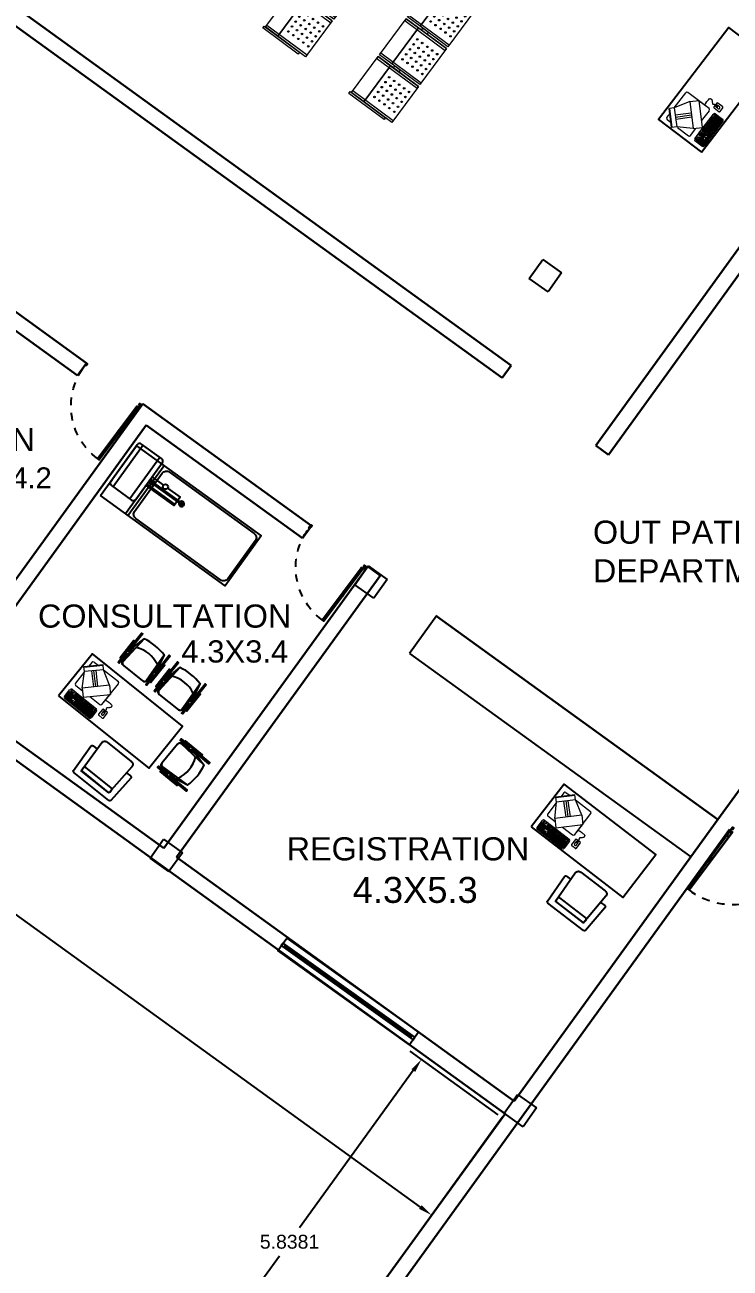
# Model space of a CAD drawing. Header units: metres. Extents: x 141303 to 146299, y 125960 to 127091.
# Drawn here: x 144852.85 to 144862, y 126074.58 to 126090.7 of the extents above; entities that cross this region are included whole.
import ezdxf

# ---------------------------------------------------------------- set-up
doc = ezdxf.new("R2010")
doc.units = ezdxf.units.M
doc.header["$MEASUREMENT"] = 0
doc.linetypes.add('C08_MUROS SERVICIOS$0$HIDDE100', pattern=[0.16, 0.1, -0.06])
for name, color, linetype in [('DIMENSION', 50, 'Continuous'), ('door', 12, 'Continuous'), ('FURNITURE', 6, 'Continuous'), ('WINDOW', 244, 'Continuous')]:
    doc.layers.add(name, color=color, linetype=linetype)
for name, color, linetype, lineweight in [('LETTERING', 50, 'Continuous', 30), ('new column', 4, 'Continuous', 25), ('NVMI_WALL', 7, 'Continuous', 30)]:
    doc.layers.add(name, color=color, linetype=linetype, lineweight=lineweight)
doc.layers.get('0').off()
doc.styles.get("Standard").update_dxf_attribs({"font": 'arial.ttf'})
doc.dimstyles.get("Standard").update_dxf_attribs({"dimtxt": 0.18, "dimasz": 0.18, "dimexe": 0.18, "dimexo": 0.0625, "dimgap": 0.09, "dimtad": 0, "dimtih": 1, "dimtoh": 1, "dimdec": 4, "dimzin": 0, "dimdsep": 46, "dimtxsty": 'Standard', "dimcen": 0.09, "dimadec": 0, "dimazin": 0, "dimtfac": 1, "dimtdec": 4, "dimtofl": 0, "dimtmove": 0, "dimatfit": 3, "dimfxl": 1, "dimtolj": 1, "dimtzin": 0, "dimarcsym": 0})

# ---------------------------------------------------------------- blocks, each defined once
blk = doc.blocks.new('C08_MUROS SERVICIOS$0$DOOR 1.20')
at = {"linetype": 'C08_MUROS SERVICIOS$0$HIDDE100'}
blk.add_lwpolyline([(187.586, 86.339, -0.424767), (188.786, 87.579)], format="xyb", dxfattribs=at)
at = {"linetype": 'ByBlock'}
blk.add_lwpolyline([(188.826, 86.379), (188.826, 87.579), (188.786, 87.579), (188.786, 86.379), (188.826, 86.379)], dxfattribs=at)
for points in [[(188.826, 87.559), (188.786, 87.559), (188.786, 87.579), (188.826, 87.579)], [(188.821, 87.41), (188.791, 87.41), (188.791, 87.419), (188.821, 87.419)], [(188.796, 87.419), (188.816, 87.419), (188.816, 87.41), (188.796, 87.41)], [(188.791, 86.999), (188.821, 86.999), (188.821, 86.919), (188.791, 86.919)], [(188.821, 86.469), (188.791, 86.469), (188.791, 86.479), (188.821, 86.479)], [(188.796, 86.479), (188.816, 86.479), (188.816, 86.469), (188.796, 86.469)], [(188.826, 86.379), (188.786, 86.379), (188.786, 86.399), (188.826, 86.399)]]:
    blk.add_lwpolyline(points, close=True)
blk.add_lwpolyline([(188.821, 86.399), (188.821, 87.559), (188.791, 87.559), (188.791, 86.399)], close=True, dxfattribs=at)
for points in [[(187.576, 86.379), (187.576, 86.309), (187.606, 86.309), (187.606, 86.339), (187.586, 86.339), (187.586, 86.379), (187.576, 86.379)], [(188.836, 86.379), (188.836, 86.309), (188.806, 86.309), (188.806, 86.339), (188.826, 86.339), (188.826, 86.379), (188.836, 86.379)]]:
    blk.add_lwpolyline(points)
blk = doc.blocks.new('Escrit-Médico')
blk.add_lwpolyline([(203.56, 159.232), (202.06, 159.232), (202.06, 159.932), (203.56, 159.932)], close=True)
for points in [[(202.263, 158.659), (202.723, 158.659), (202.743, 159.109, 0.414214), (202.693, 159.159), (202.293, 159.159, 0.414214), (202.243, 159.109)], [(202.28, 158.728), (202.703, 158.728, -0.414214), (202.723, 158.708), (202.723, 158.679, -0.414214), (202.703, 158.659), (202.28, 158.659, -0.414214), (202.26, 158.679), (202.26, 158.708, -0.414214)]]:
    blk.add_lwpolyline(points, format="xyb", close=True)
blk.add_lwpolyline([(202.243, 159.005), (202.182, 159.005, 0.429831), (202.162, 158.984), (202.182, 158.598, 0.398767), (202.202, 158.579), (202.784, 158.579, 0.398767), (202.804, 158.598), (202.825, 158.984, 0.429831), (202.805, 159.005), (202.743, 159.005)], format="xyb")
blk = doc.blocks.new('iiijmjk')
at = {"layer": 'FURNITURE', "linetype": 'ByBlock'}
blk.add_line((110.967, -216.678), (111.144, -216.504), dxfattribs=at)
at = {"layer": 'FURNITURE', "lineweight": 5}
for p, q in [((111.189, -216.549), (111.012, -216.723)), ((111.013, -216.569), (111.013, -216.633)), ((111.032, -216.549), (111.098, -216.549)), ((111.23, -216.802), (111.081, -216.656)), ((111.249, -216.783), (111.1, -216.636)), ((111.269, -216.764), (111.12, -216.617)), ((111.376, -216.658), (111.123, -216.907)), ((111.189, -216.549), (111.144, -216.504)), ((111.376, -216.658), (111.189, -216.549)), ((111.19, -216.549), (111.435, -216.549)), ((111.376, -216.658), (111.461, -216.745)), ((111.455, -216.913), (111.455, -216.569)), ((111.012, -216.723), (110.967, -216.678)), ((111.123, -216.907), (111.012, -216.723)), ((111.013, -216.735), (111.013, -216.913)), ((111.207, -216.994), (111.461, -216.745)), ((111.455, -216.913), (111.455, -216.751)), ((111.032, -216.933), (111.148, -216.933)), ((111.032, -216.933), (111.148, -216.933)), ((111.123, -216.907), (111.207, -216.994)), ((111.269, -216.933), (111.435, -216.933)), ((111.501, -216.959), (111.501, -217.04)), ((111.57, -216.95), (111.511, -216.95)), ((111.526, -216.971), (111.526, -216.981)), ((111.554, -216.981), (111.526, -216.981)), ((111.549, -216.966), (111.531, -216.966)), ((111.538, -216.944), (111.538, -216.951)), ((111.538, -216.951), (111.54, -216.951)), ((111.54, -216.951), (111.54, -216.967)), ((111.54, -216.981), (111.54, -216.966)), ((111.554, -217.006), (111.554, -216.971)), ((111.58, -217.04), (111.58, -216.959)), ((111.011, -217.136), (111.011, -217.022)), ((111.03, -217.026), (111.03, -217.026)), ((111.03, -217.028), (111.03, -217.028)), ((111.031, -217.002), (111.165, -217.002)), ((111.037, -217.018), (111.037, -217.019)), ((111.037, -217.036), (111.037, -217.035)), ((111.039, -217.018), (111.039, -217.019)), ((111.039, -217.036), (111.039, -217.035)), ((111.047, -217.026), (111.047, -217.026)), ((111.047, -217.028), (111.047, -217.028)), ((111.165, -217.002), (111.433, -217.002)), ((111.165, -217.05), (111.165, -217.141)), ((111.165, -217.05), (111.441, -217.05)), ((111.441, -217.141), (111.165, -217.141)), ((111.169, -217.036), (111.169, -217.017)), ((111.169, -217.017), (111.243, -217.017)), ((111.169, -217.017), (111.169, -217.036)), ((111.243, -217.036), (111.169, -217.036)), ((111.172, -217.019), (111.186, -217.019)), ((111.172, -217.033), (111.172, -217.019)), ((111.186, -217.033), (111.172, -217.033)), ((111.186, -217.019), (111.186, -217.033)), ((111.189, -217.033), (111.189, -217.019)), ((111.189, -217.019), (111.204, -217.019)), ((111.204, -217.033), (111.189, -217.033)), ((111.204, -217.019), (111.204, -217.033)), ((111.208, -217.033), (111.208, -217.019)), ((111.208, -217.019), (111.222, -217.019)), ((111.222, -217.033), (111.208, -217.033)), ((111.222, -217.019), (111.222, -217.033)), ((111.226, -217.019), (111.241, -217.019)), ((111.226, -217.033), (111.226, -217.019)), ((111.241, -217.033), (111.226, -217.033)), ((111.241, -217.019), (111.241, -217.033)), ((111.243, -217.017), (111.243, -217.036)), ((111.441, -217.017), (111.441, -217.036)), ((111.441, -217.05), (111.441, -217.141)), ((111.453, -217.022), (111.453, -217.136)), ((111.511, -217.049), (111.57, -217.049)), ((111.536, -217.021), (111.539, -217.021)), ((111.433, -217.156), (111.031, -217.156))]:
    blk.add_line(p, q, dxfattribs=at)
for points in [[(111.455, -216.832), (111.456, -216.832), (111.456, -216.834), (111.459, -216.834), (111.459, -216.838), (111.462, -216.838), (111.462, -216.84), (111.463, -216.84), (111.463, -216.841), (111.463, -216.84), (111.48, -216.84), (111.48, -216.838), (111.482, -216.838), (111.482, -216.837), (111.483, -216.837), (111.483, -216.836), (111.485, -216.836), (111.485, -216.835), (111.511, -216.835), (111.511, -216.836), (111.529, -216.836), (111.529, -216.837), (111.539, -216.837), (111.539, -216.838), (111.555, -216.838), (111.555, -216.841), (111.555, -216.84), (111.562, -216.84), (111.562, -216.841), (111.564, -216.841), (111.564, -216.842), (111.566, -216.842), (111.566, -216.847), (111.567, -216.847), (111.567, -216.849), (111.568, -216.849), (111.568, -216.851), (111.569, -216.851), (111.569, -216.855), (111.57, -216.855), (111.57, -216.862), (111.571, -216.862), (111.571, -216.864), (111.57, -216.864), (111.57, -216.868), (111.569, -216.868), (111.569, -216.871), (111.568, -216.871), (111.568, -216.873), (111.567, -216.873), (111.567, -216.875), (111.563, -216.875), (111.563, -216.879), (111.562, -216.879), (111.562, -216.881), (111.561, -216.881), (111.561, -216.883), (111.559, -216.883), (111.559, -216.884), (111.557, -216.884), (111.557, -216.885), (111.555, -216.885), (111.555, -216.888), (111.554, -216.888), (111.554, -216.889), (111.55, -216.889), (111.55, -216.892), (111.548, -216.892), (111.548, -216.893), (111.546, -216.893), (111.546, -216.897), (111.544, -216.897), (111.544, -216.898), (111.542, -216.898), (111.542, -216.899), (111.541, -216.899), (111.541, -216.903), (111.538, -216.903), (111.538, -216.904), (111.537, -216.904), (111.537, -216.905), (111.536, -216.905), (111.536, -216.906), (111.535, -216.906), (111.535, -216.907), (111.534, -216.907), (111.534, -216.909), (111.533, -216.909), (111.533, -216.911), (111.532, -216.911), (111.532, -216.913), (111.531, -216.913), (111.531, -216.914), (111.53, -216.914), (111.53, -216.919), (111.531, -216.919), (111.531, -216.92), (111.532, -216.92), (111.532, -216.921), (111.534, -216.921), (111.534, -216.923), (111.535, -216.923), (111.535, -216.924), (111.536, -216.924), (111.536, -216.925), (111.537, -216.925), (111.537, -216.926), (111.538, -216.926), (111.538, -216.93), (111.539, -216.93), (111.539, -216.932), (111.541, -216.932), (111.541, -216.941), (111.539, -216.941), (111.539, -216.945), (111.538, -216.945), (111.538, -216.947), (111.537, -216.947)], [(111.022, -217.053), (111.037, -217.053), (111.037, -217.067), (111.022, -217.067), (111.022, -217.053), (111.022, -217.067)], [(111.022, -217.07), (111.037, -217.07), (111.037, -217.102), (111.022, -217.102), (111.022, -217.07), (111.022, -217.102)], [(111.022, -217.105), (111.037, -217.105), (111.037, -217.137), (111.022, -217.137), (111.022, -217.105), (111.022, -217.137)], [(111.041, -217.053), (111.055, -217.053), (111.055, -217.067), (111.041, -217.067), (111.041, -217.053), (111.041, -217.067)], [(111.041, -217.07), (111.055, -217.07), (111.055, -217.085), (111.041, -217.085), (111.041, -217.07), (111.041, -217.085)], [(111.041, -217.087), (111.055, -217.087), (111.055, -217.102), (111.041, -217.102), (111.041, -217.087), (111.041, -217.102)], [(111.041, -217.105), (111.055, -217.105), (111.055, -217.119), (111.041, -217.119), (111.041, -217.105), (111.041, -217.119)], [(111.041, -217.123), (111.055, -217.123), (111.055, -217.137), (111.041, -217.137), (111.041, -217.123), (111.041, -217.137)], [(111.059, -217.053), (111.074, -217.053), (111.074, -217.067), (111.059, -217.067), (111.059, -217.053), (111.059, -217.067)], [(111.059, -217.07), (111.074, -217.07), (111.074, -217.085), (111.059, -217.085), (111.059, -217.07), (111.059, -217.085)], [(111.059, -217.087), (111.074, -217.087), (111.074, -217.102), (111.059, -217.102), (111.059, -217.087), (111.059, -217.102)], [(111.059, -217.105), (111.074, -217.105), (111.074, -217.119), (111.059, -217.119), (111.059, -217.105), (111.059, -217.119)], [(111.059, -217.123), (111.092, -217.123), (111.092, -217.137), (111.059, -217.137), (111.059, -217.123), (111.059, -217.137)], [(111.078, -217.053), (111.092, -217.053), (111.092, -217.067), (111.078, -217.067), (111.078, -217.053), (111.078, -217.067)], [(111.078, -217.07), (111.092, -217.07), (111.092, -217.085), (111.078, -217.085), (111.078, -217.07), (111.078, -217.085)], [(111.078, -217.087), (111.092, -217.087), (111.092, -217.102), (111.078, -217.102), (111.078, -217.087), (111.078, -217.102)], [(111.078, -217.105), (111.092, -217.105), (111.092, -217.119), (111.078, -217.119), (111.078, -217.105), (111.078, -217.119)], [(111.103, -217.019), (111.117, -217.019), (111.117, -217.033), (111.103, -217.033), (111.103, -217.019), (111.103, -217.033)], [(111.103, -217.053), (111.117, -217.053), (111.117, -217.067), (111.103, -217.067), (111.103, -217.053), (111.103, -217.067)], [(111.103, -217.07), (111.117, -217.07), (111.117, -217.085), (111.103, -217.085), (111.103, -217.07), (111.103, -217.085)], [(111.103, -217.125), (111.117, -217.125), (111.117, -217.139), (111.103, -217.139), (111.103, -217.125), (111.103, -217.139)], [(111.121, -217.019), (111.135, -217.019), (111.135, -217.033), (111.121, -217.033), (111.121, -217.019), (111.121, -217.033)], [(111.121, -217.053), (111.135, -217.053), (111.135, -217.067), (111.121, -217.067), (111.121, -217.053), (111.121, -217.067)], [(111.121, -217.07), (111.135, -217.07), (111.135, -217.085), (111.121, -217.085), (111.121, -217.07), (111.121, -217.085)], [(111.121, -217.107), (111.135, -217.107), (111.135, -217.122), (111.121, -217.122), (111.121, -217.107), (111.121, -217.122)], [(111.121, -217.125), (111.135, -217.125), (111.135, -217.139), (111.121, -217.139), (111.121, -217.125), (111.121, -217.139)], [(111.139, -217.019), (111.154, -217.019), (111.154, -217.033), (111.139, -217.033), (111.139, -217.019), (111.139, -217.033)], [(111.139, -217.053), (111.154, -217.053), (111.154, -217.067), (111.139, -217.067), (111.139, -217.053), (111.139, -217.067)], [(111.139, -217.07), (111.154, -217.07), (111.154, -217.085), (111.139, -217.085), (111.139, -217.07), (111.139, -217.085)], [(111.139, -217.125), (111.154, -217.125), (111.154, -217.139), (111.139, -217.139), (111.139, -217.125), (111.139, -217.139)], [(111.167, -217.052), (111.2, -217.052), (111.2, -217.066), (111.167, -217.066), (111.167, -217.052), (111.167, -217.066)], [(111.167, -217.07), (111.189, -217.07), (111.189, -217.085), (111.182, -217.085), (111.182, -217.103), (111.167, -217.103), (111.167, -217.07), (111.167, -217.103)], [(111.167, -217.107), (111.211, -217.107), (111.211, -217.121), (111.167, -217.121), (111.167, -217.107), (111.167, -217.121)], [(111.167, -217.125), (111.189, -217.125), (111.189, -217.139), (111.167, -217.139), (111.167, -217.125), (111.167, -217.139)], [(111.178, -217.033), (111.172, -217.033), (111.172, -217.027)], [(111.186, -217.027), (111.186, -217.033), (111.18, -217.033)], [(111.185, -217.089), (111.2, -217.089), (111.2, -217.103), (111.185, -217.103), (111.185, -217.089), (111.185, -217.103)], [(111.196, -217.033), (111.189, -217.033), (111.189, -217.027)], [(111.193, -217.07), (111.207, -217.07), (111.207, -217.085), (111.193, -217.085), (111.193, -217.07), (111.193, -217.085)], [(111.193, -217.125), (111.214, -217.125), (111.214, -217.139), (111.193, -217.139), (111.193, -217.125), (111.193, -217.139)], [(111.204, -217.027), (111.204, -217.033), (111.197, -217.033)], [(111.204, -217.052), (111.218, -217.052), (111.218, -217.066), (111.204, -217.066), (111.204, -217.052), (111.204, -217.066)], [(111.204, -217.089), (111.218, -217.089), (111.218, -217.103), (111.204, -217.103), (111.204, -217.089), (111.204, -217.103)], [(111.211, -217.07), (111.225, -217.07), (111.225, -217.085), (111.211, -217.085), (111.211, -217.07), (111.211, -217.085)], [(111.215, -217.107), (111.229, -217.107), (111.229, -217.121), (111.215, -217.121), (111.215, -217.107), (111.215, -217.121)], [(111.222, -217.027), (111.222, -217.033), (111.216, -217.033)], [(111.218, -217.125), (111.24, -217.125), (111.24, -217.139), (111.218, -217.139), (111.218, -217.125), (111.218, -217.139)], [(111.222, -217.052), (111.237, -217.052), (111.237, -217.066), (111.222, -217.066), (111.222, -217.052), (111.222, -217.066)], [(111.222, -217.089), (111.237, -217.089), (111.237, -217.103), (111.222, -217.103), (111.222, -217.089), (111.222, -217.103)], [(111.229, -217.07), (111.244, -217.07), (111.244, -217.085), (111.229, -217.085), (111.229, -217.07), (111.229, -217.085)], [(111.233, -217.107), (111.248, -217.107), (111.248, -217.121), (111.233, -217.121), (111.233, -217.107), (111.233, -217.121)], [(111.241, -217.052), (111.255, -217.052), (111.255, -217.066), (111.241, -217.066), (111.241, -217.052), (111.241, -217.066)], [(111.241, -217.089), (111.255, -217.089), (111.255, -217.103), (111.241, -217.103), (111.241, -217.089), (111.241, -217.103)], [(111.244, -217.125), (111.265, -217.125), (111.265, -217.139), (111.244, -217.139), (111.244, -217.125), (111.244, -217.139)], [(111.248, -217.07), (111.262, -217.07), (111.262, -217.085), (111.248, -217.085), (111.248, -217.07), (111.248, -217.085)], [(111.25, -217.017), (111.323, -217.017), (111.323, -217.036), (111.25, -217.036), (111.25, -217.017), (111.25, -217.036)], [(111.252, -217.019), (111.266, -217.019), (111.266, -217.033), (111.252, -217.033), (111.252, -217.019), (111.252, -217.033)], [(111.252, -217.107), (111.266, -217.107), (111.266, -217.121), (111.252, -217.121), (111.252, -217.107), (111.252, -217.121)], [(111.259, -217.052), (111.273, -217.052), (111.273, -217.066), (111.259, -217.066), (111.259, -217.052), (111.259, -217.066)], [(111.259, -217.089), (111.273, -217.089), (111.273, -217.103), (111.259, -217.103), (111.259, -217.089), (111.259, -217.103)], [(111.266, -217.07), (111.281, -217.07), (111.281, -217.085), (111.266, -217.085), (111.266, -217.07), (111.266, -217.085)], [(111.269, -217.125), (111.362, -217.125), (111.362, -217.139), (111.269, -217.139), (111.269, -217.125), (111.269, -217.139)], [(111.27, -217.019), (111.285, -217.019), (111.285, -217.033), (111.27, -217.033), (111.27, -217.019), (111.27, -217.033)], [(111.27, -217.107), (111.285, -217.107), (111.285, -217.121), (111.27, -217.121), (111.27, -217.107), (111.27, -217.121)], [(111.277, -217.052), (111.292, -217.052), (111.292, -217.066), (111.277, -217.066), (111.277, -217.052), (111.277, -217.066)], [(111.277, -217.089), (111.292, -217.089), (111.292, -217.103), (111.277, -217.103), (111.277, -217.089), (111.277, -217.103)], [(111.285, -217.07), (111.299, -217.07), (111.299, -217.085), (111.285, -217.085), (111.285, -217.07), (111.285, -217.085)], [(111.289, -217.019), (111.303, -217.019), (111.303, -217.033), (111.289, -217.033), (111.289, -217.019), (111.289, -217.033)], [(111.289, -217.107), (111.303, -217.107), (111.303, -217.121), (111.289, -217.121), (111.289, -217.107), (111.289, -217.121)], [(111.296, -217.052), (111.31, -217.052), (111.31, -217.066), (111.296, -217.066), (111.296, -217.052), (111.296, -217.066)], [(111.296, -217.089), (111.31, -217.089), (111.31, -217.103), (111.296, -217.103), (111.296, -217.089), (111.296, -217.103)], [(111.303, -217.07), (111.317, -217.07), (111.317, -217.085), (111.303, -217.085), (111.303, -217.07), (111.303, -217.085)], [(111.307, -217.019), (111.321, -217.019), (111.321, -217.033), (111.307, -217.033), (111.307, -217.019), (111.307, -217.033)], [(111.307, -217.107), (111.321, -217.107), (111.321, -217.121), (111.307, -217.121), (111.307, -217.107), (111.307, -217.121)], [(111.314, -217.052), (111.329, -217.052), (111.329, -217.066), (111.314, -217.066), (111.314, -217.052), (111.314, -217.066)], [(111.314, -217.089), (111.329, -217.089), (111.329, -217.103), (111.314, -217.103), (111.314, -217.089), (111.314, -217.103)], [(111.321, -217.07), (111.336, -217.07), (111.336, -217.085), (111.321, -217.085), (111.321, -217.07), (111.321, -217.085)], [(111.325, -217.107), (111.34, -217.107), (111.34, -217.121), (111.325, -217.121), (111.325, -217.107), (111.325, -217.121)], [(111.331, -217.017), (111.404, -217.017), (111.404, -217.036), (111.331, -217.036), (111.331, -217.017), (111.331, -217.036)], [(111.332, -217.019), (111.347, -217.019), (111.347, -217.033), (111.332, -217.033), (111.332, -217.019), (111.332, -217.033)], [(111.332, -217.089), (111.347, -217.089), (111.347, -217.103), (111.332, -217.103), (111.332, -217.089), (111.332, -217.103)], [(111.332, -217.052), (111.347, -217.052), (111.347, -217.066), (111.332, -217.066), (111.332, -217.052), (111.332, -217.066)], [(111.34, -217.07), (111.354, -217.07), (111.354, -217.085), (111.34, -217.085), (111.34, -217.07), (111.34, -217.085)], [(111.344, -217.107), (111.358, -217.107), (111.358, -217.121), (111.344, -217.121), (111.344, -217.107), (111.344, -217.121)], [(111.351, -217.019), (111.365, -217.019), (111.365, -217.033), (111.351, -217.033), (111.351, -217.019), (111.351, -217.033)], [(111.351, -217.052), (111.365, -217.052), (111.365, -217.066), (111.351, -217.066), (111.351, -217.052), (111.351, -217.066)], [(111.351, -217.089), (111.365, -217.089), (111.365, -217.103), (111.351, -217.103), (111.351, -217.089), (111.351, -217.103)], [(111.358, -217.07), (111.372, -217.07), (111.372, -217.085), (111.358, -217.085), (111.358, -217.07), (111.358, -217.085)], [(111.362, -217.107), (111.376, -217.107), (111.376, -217.121), (111.362, -217.121), (111.362, -217.107), (111.362, -217.121)], [(111.366, -217.125), (111.388, -217.125), (111.388, -217.139), (111.366, -217.139), (111.366, -217.125), (111.366, -217.139)], [(111.369, -217.019), (111.384, -217.019), (111.384, -217.033), (111.369, -217.033), (111.369, -217.019), (111.369, -217.033)], [(111.369, -217.052), (111.384, -217.052), (111.384, -217.066), (111.369, -217.066), (111.369, -217.052), (111.369, -217.066)], [(111.369, -217.089), (111.384, -217.089), (111.384, -217.103), (111.369, -217.103), (111.369, -217.089), (111.369, -217.103)], [(111.376, -217.07), (111.391, -217.07), (111.391, -217.085), (111.376, -217.085), (111.376, -217.07), (111.376, -217.085)], [(111.38, -217.107), (111.395, -217.107), (111.395, -217.121), (111.38, -217.121), (111.38, -217.107), (111.38, -217.121)], [(111.388, -217.019), (111.402, -217.019), (111.402, -217.033), (111.388, -217.033), (111.388, -217.019), (111.388, -217.033)], [(111.388, -217.052), (111.402, -217.052), (111.402, -217.066), (111.388, -217.066), (111.388, -217.052), (111.388, -217.066)], [(111.388, -217.089), (111.402, -217.089), (111.402, -217.103), (111.388, -217.103), (111.388, -217.089), (111.388, -217.103)], [(111.392, -217.125), (111.413, -217.125), (111.413, -217.139), (111.392, -217.139), (111.392, -217.125), (111.392, -217.139)], [(111.395, -217.07), (111.409, -217.07), (111.409, -217.085), (111.395, -217.085), (111.395, -217.07), (111.395, -217.085)], [(111.399, -217.107), (111.413, -217.107), (111.413, -217.121), (111.399, -217.121), (111.399, -217.107), (111.399, -217.121)], [(111.406, -217.052), (111.42, -217.052), (111.42, -217.066), (111.406, -217.066), (111.406, -217.052), (111.406, -217.066)], [(111.406, -217.089), (111.42, -217.089), (111.42, -217.103), (111.406, -217.103), (111.406, -217.089), (111.406, -217.103)], [(111.413, -217.07), (111.439, -217.07), (111.439, -217.085), (111.413, -217.085), (111.413, -217.07), (111.413, -217.085)], [(111.417, -217.107), (111.439, -217.107), (111.439, -217.121), (111.417, -217.121), (111.417, -217.107), (111.417, -217.121)], [(111.417, -217.125), (111.439, -217.125), (111.439, -217.139), (111.417, -217.139), (111.417, -217.125), (111.417, -217.139)], [(111.422, -217.017), (111.441, -217.017), (111.441, -217.036), (111.422, -217.036), (111.422, -217.017), (111.422, -217.036)], [(111.424, -217.019), (111.439, -217.019), (111.439, -217.033), (111.424, -217.033), (111.424, -217.019), (111.424, -217.033)], [(111.424, -217.052), (111.439, -217.052), (111.439, -217.066), (111.424, -217.066), (111.424, -217.052), (111.424, -217.066)], [(111.424, -217.089), (111.439, -217.089), (111.439, -217.103), (111.424, -217.103), (111.424, -217.089), (111.424, -217.103)]]:
    blk.add_lwpolyline(points, dxfattribs=at)
for points in [[(111.02, -217.05), (111.095, -217.05), (111.095, -217.141), (111.02, -217.141)], [(111.099, -217.017), (111.099, -217.036), (111.157, -217.036), (111.157, -217.017)], [(111.157, -217.05), (111.099, -217.05), (111.099, -217.141), (111.157, -217.141)]]:
    blk.add_lwpolyline(points, close=True, dxfattribs=at)
for centre, radius in [((111.038, -217.027), 0.0049), ((111.07, -217.027), 0.00979), ((111.07, -217.027), 0.00751)]:
    blk.add_circle(centre, radius, dxfattribs=at)
for centre, radius, start, end in [((111.032, -216.569), 0.0196, 90, 180), ((111.435, -216.569), 0.0196, 0, 90), ((111.032, -216.913), 0.0196, 180, 270), ((111.435, -216.913), 0.0196, 270, 360), ((111.511, -216.959), 0.0098, 90, 180), ((111.531, -216.971), 0.00499, 90, 180), ((111.431, -216.996), 0.0962, 351.7977, 8.9506), ((111.549, -216.971), 0.00499, 360, 90), ((111.57, -216.959), 0.0098, 0, 90), ((111.031, -217.022), 0.0196, 90, 180), ((111.031, -217.136), 0.0196, 180, 270), ((111.038, -217.027), 0.00979, 102.8435, 167.1565), ((111.03, -217.025), 0.00098, 167.1565, 270), ((111.03, -217.029), 0.00098, 90, 192.8435), ((111.038, -217.027), 0.00979, 192.8435, 257.1565), ((111.03, -217.025), 0.00098, 270, 346.6514), ((111.03, -217.029), 0.00098, 13.3486, 90), ((111.038, -217.027), 0.00751, 103.3486, 166.6514), ((111.038, -217.027), 0.00751, 193.3486, 256.6514), ((111.036, -217.018), 0.00098, 0, 102.8435), ((111.036, -217.036), 0.00098, 257.1565, 0), ((111.036, -217.019), 0.00098, 283.3486, 0), ((111.036, -217.035), 0.00098, 0, 76.6514), ((111.04, -217.018), 0.00098, 77.1565, 180), ((111.04, -217.019), 0.00098, 180, 256.6514), ((111.04, -217.035), 0.00098, 103.3486, 180), ((111.04, -217.036), 0.00098, 180, 282.8435), ((111.038, -217.027), 0.00979, 12.8435, 77.1565), ((111.038, -217.027), 0.00751, 13.3486, 76.6514), ((111.038, -217.027), 0.00979, 282.8435, 347.1565), ((111.038, -217.027), 0.00751, 283.3486, 346.6514), ((111.047, -217.025), 0.00098, 193.3486, 270), ((111.047, -217.029), 0.00098, 90, 166.6514), ((111.047, -217.025), 0.00098, 270, 12.8435), ((111.047, -217.029), 0.00098, 347.1565, 90), ((111.433, -217.022), 0.0196, 0, 90), ((111.433, -217.136), 0.0196, 270, 0), ((111.511, -217.04), 0.0098, 180, 270), ((111.536, -217.011), 0.0098, 171.7977, 238.6552), ((111.536, -217.011), 0.00998, 238.6552, 270), ((111.539, -217.006), 0.015, 270, 0), ((111.57, -217.04), 0.0098, 270, 0)]:
    blk.add_arc(centre, radius, start, end, dxfattribs=at)
blk = doc.blocks.new('18140101')
for p, q in [((-0.475, -0.068), (-0.483, -0.068)), ((-0.068, -0.068), (-0.059, -0.068))]:
    blk.add_line(p, q)
for points in [[(-0.492, -0.076), (-0.492, -0.208), (-0.51, -0.208), (-0.51, 0.276), (-0.492, 0.276), (-0.492, 0.012, 0.414214), (-0.483, 0.003), (-0.475, 0.003)], [(-0.43, -0.2, -0.414214), (-0.475, -0.156), (-0.475, 0.074), (-0.439, 0.239), (-0.465, -0.161, 0.392815), (-0.43, -0.2), (-0.112, -0.2, 0.392815), (-0.078, -0.161), (-0.104, 0.239), (-0.068, 0.074), (-0.068, -0.156, -0.414214), (-0.112, -0.2)], [(-0.068, 0.003), (-0.059, 0.003, 0.414214), (-0.051, 0.012), (-0.051, 0.276), (-0.033, 0.276), (-0.033, -0.208), (-0.051, -0.208), (-0.051, -0.076)], [(-0.51, 0.012, 0.414214), (-0.483, -0.015), (-0.475, -0.015)], [(-0.068, -0.015), (-0.059, -0.015, 0.414214), (-0.033, 0.012, 0.414214)], [(-0.475, -0.05), (-0.483, -0.05, 0.414214), (-0.51, -0.076, 0.414214)], [(-0.033, -0.076, 0.414214), (-0.059, -0.05), (-0.068, -0.05)]]:
    blk.add_lwpolyline(points, format="xyb")
for points in [[(-0.51, 0.138), (-0.528, 0.138), (-0.528, -0.147), (-0.51, -0.147)], [(-0.033, 0.138), (-0.015, 0.138), (-0.015, -0.147), (-0.033, -0.147)]]:
    blk.add_lwpolyline(points)
for centre, radius, start, end in [((-0.271, -0.445), 0.704, 76.2765, 103.7235), ((-0.272, -0.28), 0.406, 64.1271, 115.8575), ((-0.483, -0.076), 0.00883, 90, 180), ((-0.059, -0.076), 0.00883, 0, 90)]:
    blk.add_arc(centre, radius, start, end)
blk = doc.blocks.new('31300302')
for p, q in [((-0.2, 0.25), (-0.2, -0.25)), ((0, 0.25), (0, -0.25)), ((0.05, 0.05), (0.188, 0.05)), ((0.05, 0.025), (0.1, 0.025)), ((0.05, 0.013), (0.438, 0.013)), ((0.05, 0), (0.438, 0)), ((0.1, 0.025), (0.1, 0.013)), ((0.1, 0), (0.1, -0.012)), ((0.438, 0), (0.438, 0.013)), ((0.1, -0.012), (0.05, -0.012)), ((0.05, -0.037), (0.388, -0.037))]:
    blk.add_line(p, q)
blk.add_lwpolyline([(-0.22, -0.25, -0.414214), (-0.25, -0.22, 0.414214), (-0.22, -0.25), (0.02, -0.25, 0.414214), (0.05, -0.22), (0.05, 0.22, 0.414214), (0.02, 0.25), (-0.22, 0.25, 0.414214), (-0.25, 0.22), (-0.25, -0.22), (-0.25, -0.2)], format="xyb")
blk.add_lwpolyline([(0.237, 0.05), (0.388, 0.05), (0.388, -0.05), (0.05, -0.05)])
blk.add_circle((0.212, 0.05), 0.025)
for radius, start, end in [(0.0254, 194.3436, 165.82), (0.0188, 198.2569, 159.4903)]:
    blk.add_arc((0.437, 0.006), radius, start, end)
blk = doc.blocks.new('36211454')
for p, q in [((1.17, 0), (1.17, -0.6)), ((1.2, 0), (1.2, -0.6))]:
    blk.add_line(p, q)
blk.add_lwpolyline([(1.5, 0), (1.5, -0.6), (0, -0.6), (0, 0)], close=True)
blk.add_lwpolyline([(0.07, -0.58, -0.414214), (0.02, -0.53), (0.02, -0.07, -0.414214), (0.07, -0.02), (1.09, -0.02, -0.414214), (1.14, -0.07), (1.14, -0.53, -0.414214), (1.09, -0.58)], format="xyb", close=True)
blk = doc.blocks.new('C05 _MOB-EQUIP URGENCIAS Y TOCOCIRUGÍA$0$006_URGENCIAS & TOCOCIRUGÍA$0$sala espera urgencias')
at = {"lineweight": 0}
for p, q in [((261.572, -7.31), (260.992, -7.31)), ((262.182, -7.31), (261.602, -7.31)), ((262.792, -7.31), (262.212, -7.31)), ((263.402, -7.31), (262.822, -7.31))]:
    blk.add_line(p, q, dxfattribs=at)
for points in [[(260.992, -6.86), (261.572, -6.86), (261.572, -7.31), (260.992, -7.31)], [(261.022, -6.86), (260.992, -6.86), (260.992, -7.51), (261.022, -7.51)], [(261.542, -6.86), (261.572, -6.86), (261.572, -7.51), (261.542, -7.51)], [(261.602, -6.86), (262.182, -6.86), (262.182, -7.31), (261.602, -7.31)], [(261.632, -6.86), (261.602, -6.86), (261.602, -7.51), (261.632, -7.51)], [(262.152, -6.86), (262.182, -6.86), (262.182, -7.51), (262.152, -7.51)], [(262.212, -6.86), (262.792, -6.86), (262.792, -7.31), (262.212, -7.31)], [(262.242, -6.86), (262.212, -6.86), (262.212, -7.51), (262.242, -7.51)], [(262.762, -6.86), (262.792, -6.86), (262.792, -7.51), (262.762, -7.51)], [(262.822, -6.86), (263.402, -6.86), (263.402, -7.31), (262.822, -7.31)], [(262.852, -6.86), (262.822, -6.86), (262.822, -7.51), (262.852, -7.51)], [(263.372, -6.86), (263.402, -6.86), (263.402, -7.51), (263.372, -7.51)], [(260.992, -6.96), (260.962, -6.96), (260.962, -7.53), (260.992, -7.53)], [(263.402, -6.96), (263.432, -6.96), (263.432, -7.53), (263.402, -7.53)], [(261.572, -7.175), (261.602, -7.175), (261.602, -7.265), (261.572, -7.265)], [(262.182, -7.175), (262.212, -7.175), (262.212, -7.265), (262.182, -7.265)], [(262.792, -7.175), (262.822, -7.175), (262.822, -7.265), (262.792, -7.265)], [(260.992, -7.31), (261.572, -7.31), (261.572, -7.51), (260.992, -7.51)], [(261.602, -7.31), (262.182, -7.31), (262.182, -7.51), (261.602, -7.51)], [(262.212, -7.31), (262.792, -7.31), (262.792, -7.51), (262.212, -7.51)], [(262.822, -7.31), (263.402, -7.31), (263.402, -7.51), (262.822, -7.51)]]:
    blk.add_lwpolyline(points, close=True, dxfattribs=at)
for centre in [(261.122, -6.915), (261.202, -6.915), (261.282, -6.915), (261.362, -6.915), (261.442, -6.915), (261.732, -6.915), (261.812, -6.915), (261.892, -6.915), (261.972, -6.915), (262.052, -6.915), (262.342, -6.915), (262.422, -6.915), (262.502, -6.915), (262.582, -6.915), (262.662, -6.915), (262.952, -6.915), (263.032, -6.915), (263.112, -6.915), (263.192, -6.915), (263.272, -6.915), (261.122, -6.995), (261.122, -7.075), (261.202, -6.995), (261.202, -7.075), (261.282, -6.995), (261.282, -7.075), (261.362, -6.995), (261.362, -7.075), (261.442, -6.995), (261.442, -7.075), (261.732, -6.995), (261.732, -7.075), (261.812, -6.995), (261.812, -7.075), (261.892, -6.995), (261.892, -7.075), (261.972, -6.995), (261.972, -7.075), (262.052, -6.995), (262.052, -7.075), (262.342, -6.995), (262.342, -7.075), (262.422, -6.995), (262.422, -7.075), (262.502, -6.995), (262.502, -7.075), (262.582, -6.995), (262.582, -7.075), (262.662, -6.995), (262.662, -7.075), (262.952, -6.995), (262.952, -7.075), (263.032, -6.995), (263.032, -7.075), (263.112, -6.995), (263.112, -7.075), (263.192, -6.995), (263.192, -7.075), (263.272, -6.995), (263.272, -7.075), (261.122, -7.156), (261.122, -7.236), (261.202, -7.156), (261.202, -7.236), (261.282, -7.156), (261.282, -7.236), (261.362, -7.156), (261.362, -7.236), (261.442, -7.156), (261.442, -7.236), (261.732, -7.156), (261.732, -7.236), (261.812, -7.156), (261.812, -7.236), (261.892, -7.156), (261.892, -7.236), (261.972, -7.156), (261.972, -7.236), (262.052, -7.156), (262.052, -7.236), (262.342, -7.156), (262.342, -7.236), (262.422, -7.156), (262.422, -7.236), (262.502, -7.156), (262.502, -7.236), (262.582, -7.156), (262.582, -7.236), (262.662, -7.156), (262.662, -7.236), (262.952, -7.156), (262.952, -7.236), (263.032, -7.156), (263.032, -7.236), (263.112, -7.156), (263.112, -7.236), (263.192, -7.156), (263.192, -7.236), (263.272, -7.156), (263.272, -7.236)]:
    blk.add_circle(centre, 0.01, dxfattribs=at)
blk = doc.blocks.new('*D87')
at = {"layer": 'Defpoints', "color": 0, "transparency": 16777216}
for p in [(144839.555, 126090.699), (144859.078, 126076.579), (144858.127, 126075.265)]:
    blk.add_point(p, dxfattribs=at)
at = {"layer": 'DIMENSION', "color": 0, "lineweight": -2, "transparency": 16777216}
for p, q in [((144839.518, 126090.648), (144838.499, 126089.239)), ((144838.75, 126089.279), (144848.114, 126082.507)), ((144857.981, 126075.37), (144848.617, 126082.143)), ((144859.041, 126076.529), (144858.022, 126075.119))]:
    blk.add_line(p, q, dxfattribs=at)
at = {"layer": 'DIMENSION', "color": 0, "transparency": 16777216}
for points in [[(144838.768, 126089.303), (144838.733, 126089.255), (144838.604, 126089.385)], [(144857.999, 126075.395), (144857.964, 126075.346), (144858.127, 126075.265)]]:
    blk.add_solid(points, dxfattribs=at)
at = {"layer": 'DIMENSION', "color": 0, "transparency": 16777216, "insert": (144848.366, 126082.325), "char_height": 0.18, "attachment_point": 5}
blk.add_mtext('\\A1;24.0935', dxfattribs=at)
blk = doc.blocks.new('*D88')
at = {"layer": 'Defpoints', "color": 0, "transparency": 16777216}
for p in [(144859.041, 126076.529), (144854.574, 126072.554), (144855.62, 126071.798)]:
    blk.add_point(p, dxfattribs=at)
at = {"layer": 'DIMENSION', "color": 0, "lineweight": -2, "transparency": 16777216}
for p, q in [((144858.99, 126076.565), (144857.849, 126077.39)), ((144857.889, 126077.139), (144856.416, 126075.101)), ((144854.68, 126072.7), (144856.153, 126074.738)), ((144855.57, 126071.834), (144854.428, 126072.659))]:
    blk.add_line(p, q, dxfattribs=at)
at = {"layer": 'DIMENSION', "color": 0, "transparency": 16777216}
for points in [[(144857.865, 126077.157), (144857.914, 126077.122), (144857.995, 126077.285)], [(144854.655, 126072.717), (144854.704, 126072.682), (144854.574, 126072.554)]]:
    blk.add_solid(points, dxfattribs=at)
at = {"layer": 'DIMENSION', "color": 0, "transparency": 16777216, "insert": (144856.285, 126074.919), "char_height": 0.18, "attachment_point": 5}
blk.add_mtext('\\A1;5.8381', dxfattribs=at)
blk = doc.blocks.new('C05 _MUROS URGENCIAS Y TOCOCIRUGÍA$0$VENTANA FACH  2.10 X 1.00')
at = {"elevation": 0}
for points in [[(194.2, -606.543), (194.2, -606.583), (194.24, -606.583), (194.24, -606.543)], [(196.26, -606.543), (196.26, -606.583), (196.3, -606.583), (196.3, -606.543)]]:
    blk.add_lwpolyline(points, close=True, dxfattribs=at)
at = {"layer": 'door', "linetype": 'ByBlock', "elevation": 0}
for points in [[(196.3, -606.663), (194.2, -606.663), (194.2, -606.463), (196.3, -606.463), (196.3, -606.663)], [(194.24, -606.553), (196.26, -606.553)], [(194.24, -606.563), (196.26, -606.563)], [(194.24, -606.573), (196.26, -606.573)]]:
    blk.add_lwpolyline(points, dxfattribs=at)
blk.add_lwpolyline([(194.2, -606.583), (196.3, -606.583), (196.3, -606.543), (194.2, -606.543)], close=True, dxfattribs=at)

msp = doc.modelspace()

# ---------------------------------------------------------------- linework, layer by layer
at = {"layer": 'FURNITURE'}
for p, q in [((144858.19601, 126083.04014), (144857.83911, 126082.54652)), ((144857.83911, 126082.54652), (144861.48578, 126079.90989))]:
    msp.add_line(p, q, dxfattribs=at)
at = {"layer": 'new column'}
for p, q in [((144859.39289, 126087.41058), (144859.56683, 126087.655)), ((144859.56683, 126087.655), (144859.81126, 126087.48106)), ((144859.81126, 126087.48106), (144859.63732, 126087.23664)), ((144859.63732, 126087.23664), (144859.39289, 126087.41058)), ((144857.13168, 126083.43764), (144857.30562, 126083.68207)), ((144857.30562, 126083.68207), (144857.55005, 126083.50813)), ((144857.37611, 126083.2637), (144857.13168, 126083.43764)), ((144857.55005, 126083.50813), (144857.37611, 126083.2637)), ((144854.4773, 126079.89343), (144854.65124, 126080.13786)), ((144854.65124, 126080.13786), (144854.89567, 126079.96392)), ((144854.72173, 126079.71949), (144854.4773, 126079.89343)), ((144854.89567, 126079.96392), (144854.72173, 126079.71949)), ((144859.06766, 126076.58566), (144859.2416, 126076.83009)), ((144859.2416, 126076.83009), (144859.48603, 126076.65615)), ((144859.48603, 126076.65615), (144859.31209, 126076.41173)), ((144859.31209, 126076.41173), (144859.06766, 126076.58566))]:
    msp.add_line(p, q, dxfattribs=at)
at = {"layer": 'NVMI_WALL'}
for p, q in [((144860.41718, 126085.12492), (144872.18329, 126101.39836)), ((144860.25511, 126085.2421), (144865.75171, 126092.84433)), ((144850.38605, 126092.37769), (144859.03955, 126086.12098)), ((144850.66531, 126092.42258), (144859.15674, 126086.28306)), ((144839.55072, 126090.69773), (144859.07765, 126076.57926)), ((144861.83733, 126080.39611), (144868.28567, 126089.31466)), ((144850.81629, 126088.3646), (144853.65259, 126086.31388)), ((144850.86118, 126088.08534), (144853.5354, 126086.15181)), ((144853.5354, 126086.15181), (144853.65259, 126086.31388)), ((144859.03955, 126086.12098), (144859.15674, 126086.28306)), ((144851.73943, 126082.13179), (144854.38192, 126085.78656)), ((144854.38192, 126085.78656), (144856.56992, 126084.20458)), ((144851.9015, 126082.0146), (144854.42681, 126085.5073)), ((144854.42681, 126085.5073), (144856.45274, 126084.0425)), ((144860.25511, 126085.2421), (144860.41718, 126085.12492)), ((144856.45274, 126084.0425), (144856.56992, 126084.20458)), ((144854.65676, 126080.02248), (144857.29925, 126083.67725)), ((144857.29925, 126083.67725), (144857.46133, 126083.56007)), ((144854.81884, 126079.9053), (144857.46668, 126083.56746)), ((144858.19066, 126083.03274), (144858.19601, 126083.04014)), ((144858.19066, 126083.03274), (144861.83733, 126080.39611)), ((144851.9015, 126082.0146), (144854.65676, 126080.02248)), ((144859.19484, 126076.74134), (144861.83733, 126080.39611)), ((144855.89965, 126071.84249), (144861.98905, 126080.26461)), ((144854.81884, 126079.9053), (144859.19484, 126076.74134)), ((144855.62039, 126071.7976), (144859.07765, 126076.57926))]:
    msp.add_line(p, q, dxfattribs=at)

# ---------------------------------------------------------------- block references
at = {"layer": 'door'}
for p, xscale, yscale, zscale, rotation in [((144783.90238, 126214.98604), -0.708845888754623, 0.7088458887546228, 0.7088458887546228, 143.1670398198667), ((144786.81557, 126212.89281), -0.708845888754623, 0.7088458887546228, 0.7088458887546228, 143.1670398198667), ((145020.09476, 126045.53972), 0.7795017769555157, 0.7795017769555157, 0.7795017769555157, 143.0357598372165)]:
    msp.add_blockref('C08_MUROS SERVICIOS$0$DOOR 1.20', p, dxfattribs=dict(at, xscale=xscale, yscale=yscale, zscale=zscale, rotation=rotation))
at = {"layer": 'FURNITURE', "linetype": 'ByBlock', "lineweight": 0, "rotation": 233.4334776708387}
for p in [(145018.927, 126297.75265, 310.93503), (145020.04358, 126296.90267, 310.93503)]:
    msp.add_blockref('C05 _MOB-EQUIP URGENCIAS Y TOCOCIRUGÍA$0$006_URGENCIAS & TOCOCIRUGÍA$0$sala espera urgencias', p, dxfattribs=at)
at = {"layer": 'FURNITURE', "lineweight": 5, "xscale": -1}
for p, rotation in [((145111.70706, 126154.24079), 52.64484657806928), ((144912.44544, 125830.41911), 321.265411140355), ((144923.65736, 125829.97029), 322.4267501207436)]:
    msp.add_blockref('Escrit-Médico', p, dxfattribs=dict(at, rotation=rotation))
at = {"layer": 'FURNITURE', "lineweight": 5}
for name, p, rotation in [('iiijmjk', (144621.67475, 126132.63101), 52.64484657806946), ('18140101', (144854.59259, 126082.27705), 321.2654108759222), ('iiijmjk', (144902.63864, 126320.82963), 321.2654111403551), ('18140101', (144855.0568, 126081.90469), 321.2654108759222), ('18140101', (144855.0568, 126081.90469), 321.2654108759222), ('18140101', (144854.71388, 126080.91362), 230.3908414149516), ('iiijmjk', (144903.91304, 126320.08131), 322.4267501207437)]:
    msp.add_blockref(name, p, dxfattribs=dict(at, rotation=rotation))
at = {"layer": 'FURNITURE', "lineweight": 5, "xscale": 1.329681331538251, "yscale": 1.329681331538251, "zscale": 1.329681331538251}
for name, p, rotation in [('36211454', (144855.45058, 126083.42538), 144.0988469662367), ('31300302', (144854.40937, 126084.82154), 324.0988469633492)]:
    msp.add_blockref(name, p, dxfattribs=dict(at, rotation=rotation))
at = {"layer": 'WINDOW', "lineweight": 0, "extrusion": (1.54124e-23, -1.34054e-23, -1), "xscale": -1, "rotation": 215.5565035347099}
msp.add_blockref('C05 _MUROS URGENCIAS Y TOCOCIRUGÍA$0$VENTANA FACH  2.10 X 1.00', (-144663.16866, 125471.16256, 0), dxfattribs=at)

# ---------------------------------------------------------------- texts
at = {"layer": 'LETTERING', "attachment_point": 1}
for s, width, gutter_width, insert, char_height in [('CONSULTATION ', 11.0848349, 1.5, (144849.70383, 126085.47123), 0.3), ('4.3X4.2', 1.2652149, 1.34726, (144851.90534, 126084.96043), 0.269452), ('OUT PATIENT DEPARTMENT', 3.3354152, 1.5, (144860.21758, 126084.27036), 0.3), ('CONSULTATION ', 11.0848349, 1.5, (144853.02486, 126083.18266), 0.3), ('4.3X3.4', 1.9132232, 1.43859, (144854.88325, 126082.71776), 0.287719), ('REGISTRATION', 10.8853397, 1.5, (144856.24784, 126080.16461), 0.3), ('4.3X5.3', 2.1277673, 1.68246, (144857.10378, 126079.65014), 0.336491)]:
    msp.add_mtext_dynamic_manual_height_columns(s, width=width, gutter_width=gutter_width, heights=[0], dxfattribs=dict(at, insert=insert, char_height=char_height))

# ---------------------------------------------------------------- dimensions: what is measured, and where the dimension line sits
at = {"layer": 'DIMENSION'}
for p1, p2, distance, picture, middle in [((144839.55497, 126090.69884), (144859.07765, 126076.57926), -1.62197, '*D87', (144848.36579, 126082.32479)), ((144859.04103, 126076.52862), (144855.62039, 126071.7976), -1.29089, '*D88', (144856.28461, 126074.91947))]:
    dim = msp.add_aligned_dim(p1=p1, p2=p2, distance=distance, dimstyle='Standard', dxfattribs=at)
    dim.commit()
    dim.dimension.update_dxf_attribs({"geometry": picture, "text_midpoint": middle})

doc.saveas('drawing.dxf')
